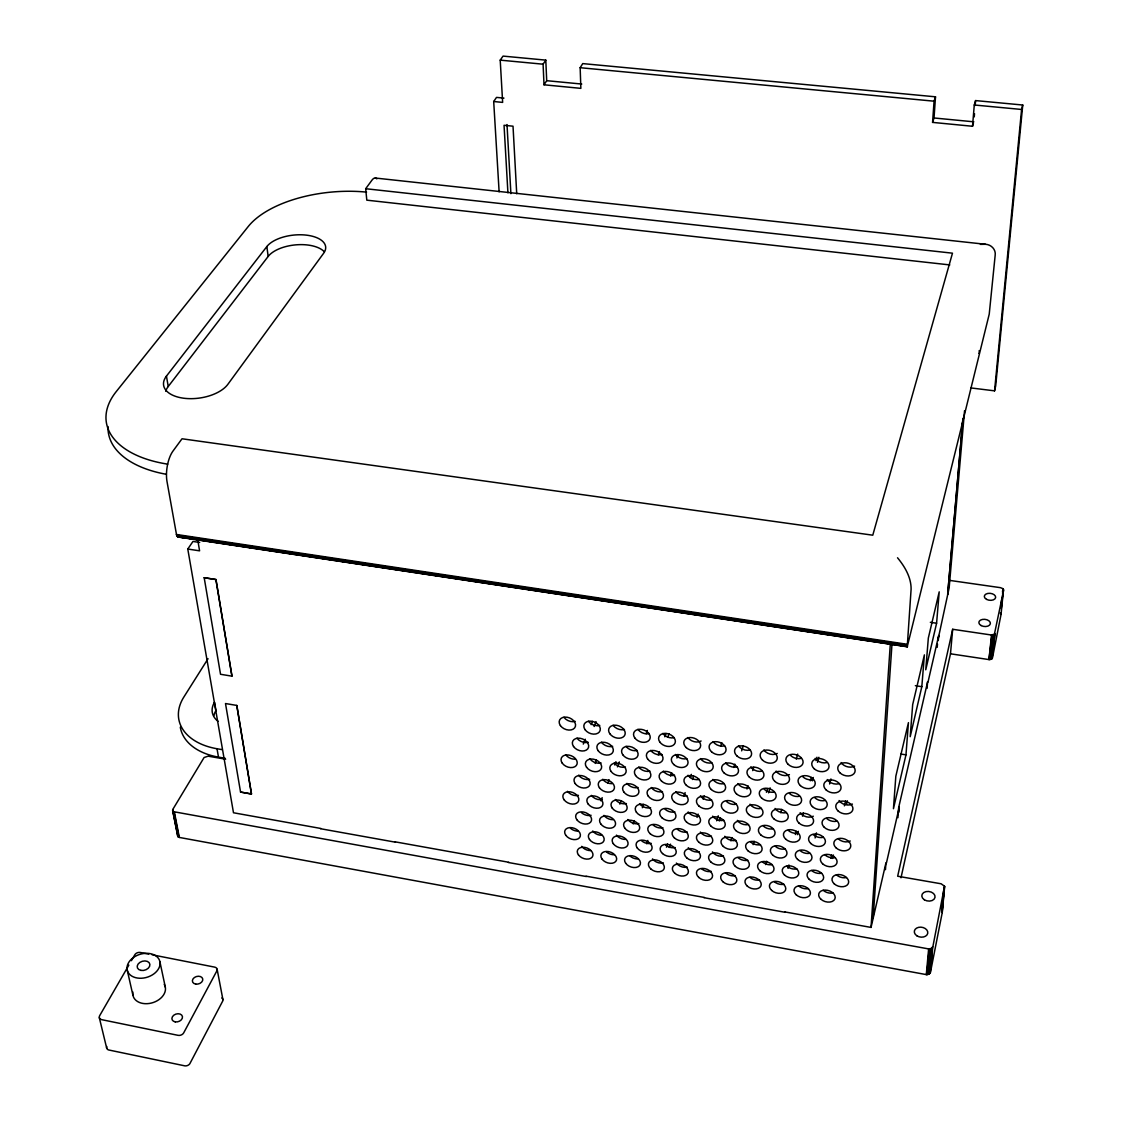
<?xml version="1.0" encoding="UTF-8"?>
<svg xmlns="http://www.w3.org/2000/svg" width="1122" height="1122" viewBox="0 0 1122 1122"><rect width="100%" height="100%" fill="white"/><g stroke="black" fill="none" stroke-linecap="round" stroke-linejoin="round"><path stroke-width="1.5" d="M375.323 178.033L985.551 244.287C991.147 244.526 996.084 249.519 995.172 255.255L989.225 314.174L907.235 646.777L911.106 589.092C911.204 577.339 904.767 566.596 897.53 557.774M784.979 911.948L871.037 927.417L890.335 643.593M873.112 918.385L892.004 643.916M973.405 123.294L972.522 126.267L932.578 122.396L934.065 101.19L935.51 96.815L582.739 63.603L580.158 67.699L580.859 88.358L544.016 84.795L543.09 64.192L545.797 60.125L503.049 56.1L500.216 60.139L502.642 102.397L493.694 101.513L499.122 191.834M932.578 122.396L934.023 117.978L935.51 96.815M885.454 869.676L885.945 862.888L871.037 927.417M897.909 817.7L898.666 807.588L927.614 681.783L927.067 688.389M898.89 812.188L899.269 807.125L886.436 862.972M905.973 754.854L908.441 722.638L895.833 776.214L893.449 808.696L905.973 754.854L900.952 754.04M921.821 686.692L924.388 654.869L912.677 704.588L910.194 736.691L921.821 686.692L915.356 685.682M972.522 126.267L974.275 104.991L975.579 100.587L1022.745 105.019L995.691 385.87L994.555 390.849L970.684 387.903M974.247 116.912L974.513 113.645M975.186 105.482L975.579 100.587M936.59 623.243L939.212 591.841L928.329 638.095L925.748 669.806L936.59 623.243L930.334 622.317M937.207 647.338L937.487 644.07M937.754 640.788L949.142 587.956L964.555 410.68M938.301 640.41L938.707 635.501L928.062 681.853M900.994 877.783L950.488 653.803L952.676 629.274L991.035 634.954L994.387 634.295L1003.615 590.312L1002.886 588.657L1000.515 587.676L950.222 580.481M944.64 886.632L942.242 912.579L930.404 972.592L928.862 974.162L926.295 974.597L928.637 948.917L931.232 948.483L932.901 946.519L944.542 886.24L941.134 883.785L897.67 876.226L952.676 629.274M926.842 974.625L929.198 948.932M927.389 974.583L929.745 948.903M927.908 974.499L930.264 948.805M928.399 974.359L930.769 948.665M928.862 974.162L931.232 948.483M929.282 973.924L931.667 948.244M929.661 973.644L932.031 947.964M929.97 973.321L932.354 947.641M930.222 972.97L932.789 946.912M941.877 909.325L942.368 904.22M943.013 897.418L943.658 890.602M942.592 904.598L942.242 912.579M943.083 899.479L943.897 890.966M942.115 911.793L944.542 886.24M994.555 390.849L1021.595 109.465L1022.745 105.019M950.488 653.803L988.973 659.582L991.511 635.01M988.973 659.582L991.988 635.01M989.45 659.596L992.451 634.982M989.913 659.568L992.9 634.926M990.347 659.498L993.321 634.814M990.768 659.399L993.713 634.673M991.161 659.259L994.078 634.505M991.511 659.077L994.387 634.295M991.82 658.88L994.849 633.804M992.072 658.642L995.004 633.537M1001.413 602.57L1001.778 599.092M1002.507 592.135L1002.886 588.657M1001.301 606.301L1002.044 599.344M1002.591 594.127L1003.138 588.91M1001.329 608.306L1003.349 589.176M992.423 658.109L1001.062 614.379L1003.503 589.457M928.637 948.917L173.054 811.585L172.928 809.214L204.092 757.518L208.117 756.172L225.662 759.201M830.841 858.33L831.711 854.95M844.375 805.862L845.679 800.785M832.58 858.442L833.45 855.048M846.521 804.208L847.405 800.828M815.091 837.938L816.451 832.889M829.593 783.983L830.939 778.934M788.009 868.33L788.948 864.964M797.363 834.684L798.303 831.318M802.511 816.171L803.45 812.805M812.342 780.842L813.268 777.476M817.475 762.329L818.878 757.28M795.344 834.544L796.283 831.192M810.35 780.772L811.29 777.42M815.975 760.618L816.914 757.252M765.695 864.599L766.663 861.247M780.73 812.693L781.697 809.341M796.241 759.117L797.7 754.096M753.128 844.628L754.124 841.29M768.598 792.833L770.099 787.826M766.438 792.286L767.448 788.934M730.899 840.855L731.937 837.517M746.986 789.004L748.037 785.666M752.708 770.604L753.746 767.266M177.641 834.572L177.739 836.297L179.338 837.433L926.295 974.597M719.272 820.967L720.338 817.629M741.67 750.856L743.269 745.85M716.663 820.785L718.262 815.792M733.774 767.448L734.84 764.124M697.043 817.419L698.136 814.095M703.087 799.144L704.195 795.821M720.703 745.99L721.811 742.666M669.371 847.475L670.507 844.151M692.498 779.51L693.62 776.2M666.454 847.194L667.59 843.884M683.985 795.891L685.121 792.581M690.212 777.686L691.348 774.376M646.679 843.73L647.843 840.434M670.507 776.115L671.671 772.82M676.903 757.967L678.053 754.671M633.229 823.899L634.421 820.603M658.263 754.868L659.456 751.572M664.813 736.789L666.005 733.493M642.345 807.728L643.537 804.432M667.899 736.944L669.091 733.648M619.877 804.137L621.111 800.856M646.16 733.704L647.38 730.436M617.451 766.859L619.33 761.95M600.929 800.87L602.177 797.616M607.801 782.918L609.064 779.65M614.688 764.966L615.95 761.698M595.221 763.423L596.511 760.169M594.085 726.509L596.048 721.642M583.272 744.096L585.249 739.23M591.14 724.644L592.458 721.404M128.834 965.13L99.662 1015.691A4.362 3.128 -18.7 0 0 101.667 1019.66L178.033 1035.326A4.376 3.226 -17.3 0 0 183.685 1032.885L216.841 970.923A4.208 3.043 -15.1 0 0 214.653 967.122L152.129 954.794M131.4 960.67L134.836 954.724A4.222 2.973 -16.6 0 1 140.306 952.466L148.749 954.121M208.047 658.712L183.826 697.085A64.038 41.219 -10.4 0 0 217.023 748.753L218.481 757.126L225.256 758.304M544.016 84.795L546.709 80.686L545.797 60.125M320.99 828.499L233.488 812.763L187.781 549.037L192.97 541.449L199.688 542.459M493.694 101.513L496.513 97.39L503.946 98.119M949.801 264.918L366.81 200.165L365.674 188.72L371.999 180.109A18.387 6.213 -84.7 0 1 376.866 178.861M165.719 391.241A33.646 17.896 -8.1 0 1 168.23 386.501L268.158 256.447A30.575 15.091 -5.9 0 1 295.871 244.848A30.575 15.091 -5.9 0 1 324.188 251.623M166.449 376.108L266.854 246.545A30.673 15.021 -5.9 0 1 306.362 235.129A30.673 15.021 -5.9 0 1 323.669 253.207L227.892 384.285A33.758 17.826 -8 0 1 183.615 398.212A33.758 17.826 -8 0 1 166.449 376.108L168.23 386.501M365.674 188.72L952.48 253.179L872.776 535.194L182.016 438.772L172.97 451.086A21.921 9.06 -81.7 0 0 167.01 481.548L176.617 535.222L178.089 536.989L191.638 538.658M980.39 244.372L985.551 244.287M500.216 60.139L543.09 64.192M580.158 67.699L934.065 101.19M974.275 104.991L1021.595 109.465M546.709 80.686L581.757 84.052M934.023 117.978L973.84 121.821M176.378 534.465L907.039 644.266M176.617 535.222L906.997 645.038M176.925 535.867L906.997 645.683M197.318 539.093L200.782 539.612M204.246 540.131L207.71 540.65M219.828 542.487L223.306 543.006M226.77 543.525L230.234 544.044M242.352 545.867L245.816 546.386M249.294 546.905L252.759 547.438M264.876 549.261L268.34 549.78M278.747 551.337L282.211 551.87M287.4 552.641L290.864 553.16M301.257 554.731L304.735 555.25M323.781 558.125L327.245 558.644M346.305 561.505L349.769 562.024M368.829 564.899L372.294 565.418M375.758 565.937L379.222 566.456M391.354 568.279L394.818 568.812M398.282 569.331L401.746 569.85M420.806 572.711L424.27 573.23M443.33 576.105L446.794 576.624M450.259 577.143L453.723 577.662M472.783 580.537L476.247 581.056M495.307 583.917L498.771 584.45M547.284 591.743L550.748 592.262M569.808 595.137L573.272 595.656M592.332 598.517L595.796 599.036M614.856 601.911L618.32 602.43M621.784 602.949L625.249 603.468M637.38 605.291L640.844 605.81M659.904 608.685L663.368 609.204M718.809 617.549L722.273 618.068M741.333 620.929L744.798 621.462M763.844 624.323L767.322 624.842M786.368 627.717L789.832 628.236M793.31 628.755L796.774 629.274M808.892 631.097L812.356 631.616M815.82 632.135L819.284 632.668M890.321 643.355L893.785 643.874M177.276 536.372L907.025 646.188M195.102 539.177L214.162 542.052M217.626 542.571L236.7 545.432M240.164 545.965L259.224 548.826M262.702 549.345L311.229 556.652M314.693 557.171L333.767 560.046M337.231 560.565L363.233 564.478M366.698 564.997L385.758 567.872M389.236 568.391L408.296 571.266M411.76 571.785L415.224 572.304M418.702 572.823L437.762 575.698M441.227 576.217L460.3 579.078M463.765 579.611L482.825 582.472M486.303 582.991L519.234 587.956M522.698 588.475L541.758 591.35M545.236 591.869L557.368 593.692M560.832 594.211L564.296 594.73M567.76 595.263L586.834 598.124M590.298 598.643L609.358 601.518M612.822 602.037L631.896 604.912M635.361 605.431L713.368 617.17M716.832 617.689L735.892 620.564M739.356 621.083L758.43 623.944M761.894 624.477L780.968 627.338M784.432 627.857L803.492 630.732M806.956 631.251L832.959 635.164M836.423 635.683L855.497 638.558M858.961 639.077L884.963 642.99M888.428 643.509L907.488 646.384M177.655 536.751L907.361 646.651M178.538 537.087L907.235 646.777M187.781 549.037L199.59 550.832L197.542 538.756M204.106 577.704L215.901 579.527L231.945 676.159L220.529 674.28L204.19 577.718L215.985 579.541L231.959 676.159M236.798 705.429L225.494 703.536L240.557 792.062L251.454 793.997L236.798 705.429L251.51 793.997L240.557 792.062M217.023 748.753L222.114 749.636M395.21 841.851L508.799 862.271M586.091 876.184L704.434 897.46M320.485 828.709L395.449 842.187M508.308 862.495L586.371 876.534M703.943 897.684L785.302 912.326M1000.305 613.005L1001.062 614.379M99.339 1017.794L106.702 1048.2M127.137 969.688L132.887 995.102M159.913 961.764A16.886 12.005 -16.7 0 1 137.347 978.033A16.886 12.005 -16.7 0 1 133.35 957.571A16.886 12.005 -16.7 0 1 159.913 961.764L165.327 987.178M174.457 812.426L179.338 837.433M174.036 812.272L178.931 837.278M173.658 812.076L178.552 837.082M172.746 809.565L178.23 836.858M172.634 809.93L177.949 836.591M172.592 810.28L177.739 836.297M217.135 969.296L222.927 999.66M266.854 246.545L268.158 256.447M507.915 192.788L504.044 125.285L513.02 126.197L516.723 193.741M507.004 124.556L510.903 193.657M164.247 984.373A16.718 12.033 -17.1 0 1 151.33 1003.068A16.718 12.033 -17.1 0 1 132.873 992.03M106.814 1046.517A4.306 3.142 -19.3 0 0 108.525 1049.94L185.004 1065.886A4.32 3.226 -17.9 0 0 189.8 1063.782L222.801 1000.88A4.165 3.057 -15.6 0 0 221.791 998.005M218.481 757.126A63.856 41.276 -10.4 0 1 180.305 727.21M213.867 715.696A30.042 19.425 -10.4 0 1 215.971 710.549L214.526 702.246A30.126 19.383 -10.3 0 0 218.089 721.348M366.571 192.128A94.865 46.283 -5.3 0 0 248.285 226.462L116.239 391.592A107.235 57.727 -8 0 0 167.725 464.143M166.351 474.283A106.871 57.937 -8 0 1 108.035 426.556M979.155 350.667A6.311 5.287 11.1 0 1 978.903 353.402M575.179 721.39A8.513 6.073 22.9 0 1 563.917 717.253M599.765 725.415A8.527 6.101 22.3 0 1 588.461 721.264M624.463 729.468A8.555 6.129 21.7 0 1 613.131 725.303M649.301 733.536A8.583 6.157 21.1 0 1 637.927 729.356M674.266 737.617A8.611 6.185 20.5 0 1 662.864 733.423M701.11 740.997A8.639 6.213 19.9 0 1 687.912 737.519M724.602 745.85A8.667 6.241 19.2 0 1 713.115 741.642M749.959 750.015A8.71 6.269 18.6 0 1 738.43 745.779M777.251 753.451A8.738 6.297 17.9 0 1 763.886 749.945M801.094 758.374A8.766 6.325 17.3 0 1 790.8 755.667M826.858 762.595A8.808 6.339 16.7 0 1 815.203 758.332M854.613 766.116A8.836 6.367 16 0 1 841.079 762.553M838.793 783.801A8.766 6.269 16.3 0 1 827.209 779.552M813.141 779.552A8.724 6.241 17 0 1 802.889 776.845M789.411 774.615A8.696 6.213 17.6 0 1 776.115 771.094M762.231 771.123A8.653 6.185 18.2 0 1 750.772 766.901M736.986 766.929A8.625 6.171 18.8 0 1 725.555 762.736M711.867 762.778A8.597 6.143 19.5 0 1 700.479 758.584M686.874 758.626A8.569 6.115 20.1 0 1 675.514 754.461M662.022 754.517A8.541 6.087 20.7 0 1 650.704 750.352M637.282 750.422A8.513 6.059 21.3 0 1 626.006 746.27M612.682 746.34A8.485 6.031 21.9 0 1 601.434 742.203M588.208 742.287A8.457 6.003 22.4 0 1 577.003 738.15M574.913 759.173A8.401 5.905 22.6 0 1 565.726 754.769M601.083 762.946A8.415 5.933 22 0 1 589.934 758.823M625.459 767.027A8.443 5.961 21.4 0 1 614.281 762.904M649.961 771.137A8.471 5.989 20.9 0 1 638.741 766.999M674.588 775.26A8.499 6.017 20.3 0 1 663.326 771.109M699.343 779.411A8.527 6.045 19.7 0 1 688.038 775.246M724.223 783.591A8.555 6.073 19.1 0 1 712.891 779.411M749.23 787.77A8.583 6.087 18.5 0 1 737.855 783.591M774.376 791.992A8.611 6.115 17.9 0 1 764.264 789.299M799.649 796.227A8.653 6.143 17.3 0 1 789.495 793.534M825.049 800.491A8.681 6.171 16.7 0 1 814.853 797.784M852.411 804.067A8.724 6.185 16.1 0 1 839.06 800.533M836.83 821.192A8.639 6.087 16.4 0 1 826.69 818.485M813.324 816.213A8.611 6.073 17 0 1 800.154 812.707M786.368 812.637A8.583 6.045 17.6 0 1 775.022 808.457M761.347 808.387A8.541 6.017 18.1 0 1 750.029 804.222M736.439 804.165A8.513 5.989 18.7 0 1 726.467 801.501M711.657 799.958A8.485 5.975 19.3 0 1 700.423 795.821M687.015 795.779A8.457 5.947 19.9 0 1 675.809 791.655M662.485 791.627A8.429 5.919 20.5 0 1 651.321 787.504M638.095 787.49A8.401 5.891 21 0 1 626.974 783.38M611.897 783.647A8.373 5.862 21.6 0 1 602.724 779.271M589.667 779.285A8.345 5.834 22.1 0 1 578.615 775.19M578.433 795.358A8.289 5.75 22.3 0 1 567.48 791.305M602.374 799.453A8.303 5.764 21.7 0 1 591.378 795.386M626.413 803.576A8.331 5.792 21.2 0 1 615.389 799.495M650.592 807.728A8.359 5.82 20.6 0 1 639.526 803.633M674.883 811.893A8.387 5.848 20.1 0 1 665.08 809.257M699.301 816.073A8.415 5.876 19.5 0 1 688.165 811.963M723.844 820.294A8.443 5.905 19 0 1 712.666 816.157M748.514 824.516A8.471 5.919 18.4 0 1 737.308 820.378M773.31 828.765A8.499 5.947 17.8 0 1 763.353 826.101M798.247 833.043A8.541 5.975 17.3 0 1 788.233 830.364M823.296 837.335A8.569 5.989 16.7 0 1 813.24 834.642M850.28 840.995A8.597 6.017 16.1 0 1 838.386 838.947M834.922 857.559A8.527 5.919 16.4 0 1 824.922 854.866M809.972 853.225A8.499 5.905 17 0 1 800.014 850.546M785.162 848.933A8.457 5.876 17.5 0 1 775.232 846.254M760.464 844.642A8.429 5.848 18.1 0 1 750.59 841.977M735.906 840.392A8.401 5.834 18.6 0 1 724.784 836.283M711.46 836.156A8.373 5.806 19.2 0 1 700.38 832.047M687.141 831.935A8.345 5.778 19.7 0 1 677.393 829.298M662.948 827.741A8.317 5.75 20.3 0 1 653.242 825.119M638.881 823.576A8.289 5.736 20.8 0 1 627.899 819.509M613.033 819.677A8.261 5.708 21.3 0 1 603.987 815.371M591.098 815.287A8.247 5.68 21.9 0 1 581.505 812.693M578.139 831.122A8.177 5.596 22 0 1 570.495 828.288M601.743 835.259A8.205 5.624 21.5 0 1 592.767 830.981M625.459 839.41A8.219 5.638 21 0 1 616.469 835.133M651.209 843.351A8.247 5.666 20.4 0 1 641.574 840.729M675.178 847.545A8.275 5.694 19.9 0 1 665.514 844.922M699.272 851.766A8.303 5.722 19.4 0 1 688.277 847.699M723.494 856.002A8.331 5.736 18.9 0 1 712.456 851.921M747.827 860.265A8.359 5.764 18.3 0 1 738.038 857.615M772.287 864.557A8.387 5.792 17.8 0 1 762.455 861.892M796.872 868.863A8.429 5.806 17.2 0 1 786.999 866.198M821.584 873.197A8.457 5.834 16.7 0 1 811.669 870.518M846.423 877.544A8.485 5.848 16.1 0 1 836.465 874.851M833.071 892.944A8.415 5.764 16.4 0 1 823.197 890.265M808.457 888.582A8.387 5.736 17 0 1 798.626 885.917M783.983 884.248A8.359 5.722 17.5 0 1 774.194 881.583M759.622 879.943A8.317 5.694 18 0 1 749.875 877.292M735.387 875.651A8.289 5.68 18.6 0 1 725.682 873M711.264 871.373A8.261 5.652 19.1 0 1 701.601 868.751M687.281 867.138A8.233 5.624 19.6 0 1 676.37 863.084M663.397 862.902A8.205 5.61 20.1 0 1 652.527 858.877M637.759 858.947A8.191 5.582 20.6 0 1 630.101 856.1M614.127 854.754A8.163 5.554 21.1 0 1 606.497 851.921M590.621 850.602A8.135 5.526 21.6 0 1 581.729 846.353M962.914 418.478L947.669 594.337L962.971 418.492M175.242 1021.876A5.414 3.969 -17.1 0 0 182.437 1016.532A5.414 3.969 -17.1 0 0 173.882 1015.13A5.414 3.969 -17.1 0 0 175.242 1021.876M195.705 984.092A5.301 3.843 -15.7 0 0 202.731 978.945A5.301 3.843 -15.7 0 0 194.302 977.585A5.301 3.843 -15.7 0 0 195.705 984.092M140.909 970.39A6.494 4.614 -16.7 0 0 149.885 964.387A6.494 4.614 -16.7 0 0 139.857 962.41A6.494 4.614 -16.7 0 0 140.909 970.39M924.332 899.774A6.662 4.797 8.2 0 0 935.005 897.404A6.662 4.797 8.2 0 0 925.987 891.611A6.662 4.797 8.2 0 0 924.332 899.774M916.87 935.79A6.774 4.965 8.5 0 0 927.726 933.35A6.774 4.965 8.5 0 0 918.581 927.347A6.774 4.965 8.5 0 0 916.87 935.79M986.575 599.386A5.694 3.492 6.2 0 0 995.621 597.619A5.694 3.492 6.2 0 0 987.781 593.44A5.694 3.492 6.2 0 0 986.575 599.386M981.147 625.557A5.778 3.59 6.3 0 0 990.347 623.748A5.778 3.59 6.3 0 0 982.381 619.442A5.778 3.59 6.3 0 0 981.147 625.557M560.397 725.583A8.541 6.073 22.9 0 0 574.618 727.94A8.541 6.073 22.9 0 0 567.087 717.224A8.541 6.073 22.9 0 0 560.397 725.583M573.552 746.537A8.499 6.003 22.4 0 0 587.718 748.921A8.499 6.003 22.4 0 0 580.256 738.304A8.499 6.003 22.4 0 0 573.552 746.537M585.039 729.637A8.569 6.101 22.3 0 0 599.33 732.007A8.569 6.101 22.3 0 0 591.855 721.264A8.569 6.101 22.3 0 0 585.039 729.637M598.082 750.618A8.527 6.031 21.9 0 0 612.332 753.016A8.527 6.031 21.9 0 0 604.926 742.385A8.527 6.031 21.9 0 0 598.082 750.618M609.807 733.704A8.597 6.129 21.7 0 0 624.183 736.088A8.597 6.129 21.7 0 0 616.749 725.331A8.597 6.129 21.7 0 0 609.807 733.704M622.752 754.727A8.555 6.059 21.3 0 0 637.072 757.126A8.555 6.059 21.3 0 0 629.708 746.481A8.555 6.059 21.3 0 0 622.752 754.727M634.701 737.799A8.625 6.157 21.1 0 0 649.161 740.197A8.625 6.157 21.1 0 0 641.77 729.426A8.625 6.157 21.1 0 0 634.701 737.799M647.548 758.851A8.583 6.087 20.7 0 0 661.938 761.263A8.583 6.087 20.7 0 0 654.631 750.604A8.583 6.087 20.7 0 0 647.548 758.851M673.803 764.531A8.611 6.115 20.1 0 0 687.772 764.04A8.611 6.115 20.1 0 0 677.52 754.601A8.611 6.115 20.1 0 0 673.803 764.531M659.736 741.923A8.653 6.185 20.5 0 0 674.266 744.335A8.653 6.185 20.5 0 0 666.931 733.536A8.653 6.185 20.5 0 0 659.736 741.923M698.852 768.696A8.639 6.143 19.5 0 0 712.919 768.219A8.639 6.143 19.5 0 0 702.681 758.767A8.639 6.143 19.5 0 0 698.852 768.696M686.243 747.603A8.681 6.213 19.9 0 0 700.352 747.07A8.681 6.213 19.9 0 0 690.044 737.519A8.681 6.213 19.9 0 0 686.243 747.603M711.53 751.768A8.71 6.241 19.3 0 0 725.752 751.249A8.71 6.241 19.3 0 0 715.443 741.684A8.71 6.241 19.3 0 0 711.53 751.768M724.041 772.89A8.667 6.171 18.9 0 0 738.206 772.427A8.667 6.171 18.9 0 0 727.982 762.946A8.667 6.171 18.9 0 0 724.041 772.89M749.356 777.111A8.696 6.199 18.3 0 0 763.619 776.648A8.696 6.199 18.3 0 0 753.423 767.153A8.696 6.199 18.3 0 0 749.356 777.111M736.958 755.947A8.738 6.269 18.6 0 0 751.277 755.443A8.738 6.269 18.6 0 0 740.997 745.85A8.738 6.269 18.6 0 0 736.958 755.947M774.797 781.347A8.738 6.227 17.6 0 0 789.173 780.898A8.738 6.227 17.6 0 0 778.991 771.389A8.738 6.227 17.6 0 0 774.797 781.347M762.525 760.155A8.78 6.297 18 0 0 776.943 759.65A8.78 6.297 18 0 0 766.677 750.043A8.78 6.297 18 0 0 762.525 760.155M788.219 764.377A8.808 6.325 17.3 0 0 802.735 763.886A8.808 6.325 17.3 0 0 792.497 754.264A8.808 6.325 17.3 0 0 788.219 764.377M800.379 785.596A8.766 6.241 17 0 0 814.853 785.176A8.766 6.241 17 0 0 804.698 775.639A8.766 6.241 17 0 0 800.379 785.596M814.053 768.626A8.85 6.353 16.7 0 0 828.681 768.149A8.85 6.353 16.7 0 0 818.457 758.514A8.85 6.353 16.7 0 0 814.053 768.626M826.101 789.888A8.808 6.269 16.4 0 0 840.673 789.467A8.808 6.269 16.4 0 0 830.532 779.916A8.808 6.269 16.4 0 0 826.101 789.888M840.027 772.904A8.878 6.381 16.1 0 0 854.754 772.441A8.878 6.381 16.1 0 0 844.557 762.778A8.878 6.381 16.1 0 0 840.027 772.904M838.022 810.897A8.766 6.199 16.1 0 0 852.538 810.533A8.766 6.199 16.1 0 0 842.482 801.08A8.766 6.199 16.1 0 0 838.022 810.897M824.305 827.335A8.681 6.101 16.4 0 0 838.681 826.998A8.681 6.101 16.4 0 0 828.681 817.658A8.681 6.101 16.4 0 0 824.305 827.335M812.412 806.578A8.724 6.171 16.7 0 0 826.83 806.199A8.724 6.171 16.7 0 0 816.76 796.774A8.724 6.171 16.7 0 0 812.412 806.578M798.948 823.015A8.653 6.073 17 0 0 813.226 822.678A8.653 6.073 17 0 0 803.198 813.338A8.653 6.073 17 0 0 798.948 823.015M786.943 802.3A8.696 6.143 17.3 0 0 801.262 801.907A8.696 6.143 17.3 0 0 791.164 792.483A8.696 6.143 17.3 0 0 786.943 802.3M773.731 818.709A8.611 6.045 17.6 0 0 787.896 818.359A8.611 6.045 17.6 0 0 777.855 809.046A8.611 6.045 17.6 0 0 773.731 818.709M761.614 798.023A8.653 6.129 17.9 0 0 775.821 797.63A8.653 6.129 17.9 0 0 765.709 788.219A8.653 6.129 17.9 0 0 761.614 798.023M748.626 814.432A8.583 6.031 18.2 0 0 762.694 814.081A8.583 6.031 18.2 0 0 752.638 804.783A8.583 6.031 18.2 0 0 748.626 814.432M736.411 793.773A8.625 6.101 18.5 0 0 750.52 793.366A8.625 6.101 18.5 0 0 740.38 783.983A8.625 6.101 18.5 0 0 736.411 793.773M723.662 810.182A8.555 6.003 18.8 0 0 737.631 809.818A8.555 6.003 18.8 0 0 727.561 800.533A8.555 6.003 18.8 0 0 723.662 810.182M711.334 789.551A8.597 6.073 19.1 0 0 725.345 789.131A8.597 6.073 19.1 0 0 715.191 779.762A8.597 6.073 19.1 0 0 711.334 789.551M698.838 805.947A8.527 5.975 19.3 0 0 712.708 805.568A8.527 5.975 19.3 0 0 702.61 796.311A8.527 5.975 19.3 0 0 698.838 805.947M686.384 785.358A8.569 6.045 19.7 0 0 700.31 784.923A8.569 6.045 19.7 0 0 690.128 775.568A8.569 6.045 19.7 0 0 686.384 785.358M674.126 801.739A8.499 5.947 19.9 0 0 687.898 801.346A8.499 5.947 19.9 0 0 677.786 792.104A8.499 5.947 19.9 0 0 674.126 801.739M661.573 781.164A8.541 6.017 20.3 0 0 675.402 780.73A8.541 6.017 20.3 0 0 665.206 771.403A8.541 6.017 20.3 0 0 661.573 781.164M648.221 796.059A8.471 5.919 20.5 0 0 662.415 798.485A8.471 5.919 20.5 0 0 655.206 788.079A8.471 5.919 20.5 0 0 648.221 796.059M635.557 775.498A8.513 5.989 20.9 0 0 649.82 777.925A8.513 5.989 20.9 0 0 642.527 767.406A8.513 5.989 20.9 0 0 635.557 775.498M623.762 791.894A8.443 5.891 21 0 0 637.885 794.32A8.443 5.891 21 0 0 630.634 783.913A8.443 5.891 21 0 0 623.762 791.894M610.999 771.375A8.485 5.961 21.4 0 0 625.178 773.773A8.485 5.961 21.4 0 0 617.843 763.269A8.485 5.961 21.4 0 0 610.999 771.375M599.428 787.742A8.415 5.862 21.6 0 0 613.482 790.154A8.415 5.862 21.6 0 0 606.175 779.776A8.415 5.862 21.6 0 0 599.428 787.742M586.554 767.252A8.457 5.933 22 0 0 600.677 769.65A8.457 5.933 22 0 0 593.286 759.159A8.457 5.933 22 0 0 586.554 767.252M575.221 783.619A8.387 5.834 22.1 0 0 589.204 786.017A8.387 5.834 22.1 0 0 581.841 775.653A8.387 5.834 22.1 0 0 575.221 783.619M562.248 763.156A8.429 5.905 22.6 0 0 576.287 765.541A8.429 5.905 22.6 0 0 568.868 755.064A8.429 5.905 22.6 0 0 562.248 763.156M836.072 847.839A8.639 6.017 16.2 0 0 850.392 847.573A8.639 6.017 16.2 0 0 840.462 838.316A8.639 6.017 16.2 0 0 836.072 847.839M822.566 863.744A8.569 5.933 16.5 0 0 836.732 863.519A8.569 5.933 16.5 0 0 826.858 854.361A8.569 5.933 16.5 0 0 822.566 863.744M810.827 843.492A8.611 6.003 16.7 0 0 825.049 843.211A8.611 6.003 16.7 0 0 815.091 833.969A8.611 6.003 16.7 0 0 810.827 843.492M797.56 859.396A8.527 5.905 17 0 0 811.627 859.157A8.527 5.905 17 0 0 801.739 850.013A8.527 5.905 17 0 0 797.56 859.396M785.709 839.158A8.569 5.975 17.3 0 0 799.832 838.877A8.569 5.975 17.3 0 0 789.86 829.649A8.569 5.975 17.3 0 0 785.709 839.158M772.679 855.062A8.499 5.876 17.6 0 0 786.648 854.81A8.499 5.876 17.6 0 0 776.747 845.679A8.499 5.876 17.6 0 0 772.679 855.062M760.73 834.852A8.541 5.947 17.9 0 0 774.741 834.558A8.541 5.947 17.9 0 0 764.755 825.343A8.541 5.947 17.9 0 0 760.73 834.852M747.925 850.742A8.471 5.862 18.1 0 0 761.81 850.49A8.471 5.862 18.1 0 0 751.88 841.374A8.471 5.862 18.1 0 0 747.925 850.742M735.864 830.575A8.513 5.933 18.4 0 0 749.791 830.266A8.513 5.933 18.4 0 0 739.791 821.066A8.513 5.933 18.4 0 0 735.864 830.575M723.311 846.451A8.443 5.834 18.7 0 0 737.084 846.184A8.443 5.834 18.7 0 0 727.14 837.096A8.443 5.834 18.7 0 0 723.311 846.451M711.138 826.311A8.485 5.905 19 0 0 724.966 825.988A8.485 5.905 19 0 0 714.938 816.816A8.485 5.905 19 0 0 711.138 826.311M698.81 842.187A8.415 5.806 19.2 0 0 712.484 841.907A8.415 5.806 19.2 0 0 702.526 832.833A8.415 5.806 19.2 0 0 698.81 842.187M686.538 822.075A8.457 5.876 19.6 0 0 700.268 821.739A8.457 5.876 19.6 0 0 690.226 812.58A8.457 5.876 19.6 0 0 686.538 822.075M674.434 837.938A8.387 5.792 19.8 0 0 688.024 837.657A8.387 5.792 19.8 0 0 678.039 828.597A8.387 5.792 19.8 0 0 674.434 837.938M662.05 817.854A8.429 5.848 20.1 0 0 675.682 817.517A8.429 5.848 20.1 0 0 665.641 808.373A8.429 5.848 20.1 0 0 662.05 817.854M650.185 833.716A8.359 5.764 20.3 0 0 663.677 833.422A8.359 5.764 20.3 0 0 653.677 824.375A8.359 5.764 20.3 0 0 650.185 833.716M636.384 812.188A8.401 5.82 20.7 0 0 650.451 814.628A8.401 5.82 20.7 0 0 643.271 804.348A8.401 5.82 20.7 0 0 636.384 812.188M624.744 828.064A8.331 5.736 20.8 0 0 638.684 830.504A8.331 5.736 20.8 0 0 631.518 820.336A8.331 5.736 20.8 0 0 624.744 828.064M612.163 808.008A8.373 5.806 21.2 0 0 626.146 810.449A8.373 5.806 21.2 0 0 618.923 800.168A8.373 5.806 21.2 0 0 612.163 808.008M600.733 823.885A8.303 5.708 21.4 0 0 614.604 826.311A8.303 5.708 21.4 0 0 607.395 816.171A8.303 5.708 21.4 0 0 600.733 823.885M588.04 803.857A8.345 5.778 21.7 0 0 601.967 806.283A8.345 5.778 21.7 0 0 594.688 796.017A8.345 5.778 21.7 0 0 588.04 803.857M576.848 819.719A8.275 5.68 21.9 0 0 590.635 822.146A8.275 5.68 21.9 0 0 583.384 812.005A8.275 5.68 21.9 0 0 576.848 819.719M564.057 799.734A8.317 5.75 22.3 0 0 577.914 802.132A8.317 5.75 22.3 0 0 570.593 791.894A8.317 5.75 22.3 0 0 564.057 799.734M834.179 883.785A8.527 5.862 16.2 0 0 848.302 883.603A8.527 5.862 16.2 0 0 838.499 874.529A8.527 5.862 16.2 0 0 834.179 883.785M820.869 899.185A8.457 5.764 16.5 0 0 834.838 899.045A8.457 5.764 16.5 0 0 825.105 890.069A8.457 5.764 16.5 0 0 820.869 899.185M809.285 879.396A8.499 5.834 16.7 0 0 823.296 879.199A8.499 5.834 16.7 0 0 813.492 870.153A8.499 5.834 16.7 0 0 809.285 879.396M796.213 894.795A8.429 5.75 17 0 0 810.084 894.641A8.429 5.75 17 0 0 800.323 885.693A8.429 5.75 17 0 0 796.213 894.795M784.502 875.034A8.457 5.806 17.3 0 0 798.429 874.837A8.457 5.806 17.3 0 0 788.598 865.791A8.457 5.806 17.3 0 0 784.502 875.034M771.67 890.433A8.387 5.722 17.5 0 0 785.442 890.265A8.387 5.722 17.5 0 0 775.667 881.331A8.387 5.722 17.5 0 0 771.67 890.433M759.86 870.7A8.429 5.792 17.8 0 0 773.689 870.49A8.429 5.792 17.8 0 0 763.844 861.458A8.429 5.792 17.8 0 0 759.86 870.7M747.252 886.085A8.359 5.694 18.1 0 0 760.926 885.917A8.359 5.694 18.1 0 0 751.137 876.997A8.359 5.694 18.1 0 0 747.252 886.085M735.345 866.38A8.401 5.764 18.4 0 0 749.075 866.156A8.401 5.764 18.4 0 0 739.202 857.152A8.401 5.764 18.4 0 0 735.345 866.38M722.961 881.766A8.331 5.68 18.6 0 0 736.551 881.583A8.331 5.68 18.6 0 0 726.733 872.678A8.331 5.68 18.6 0 0 722.961 881.766M710.941 862.089A8.373 5.736 18.9 0 0 724.588 861.85A8.373 5.736 18.9 0 0 714.7 852.86A8.373 5.736 18.9 0 0 710.941 862.089M698.782 877.46A8.303 5.652 19.1 0 0 712.288 877.278A8.303 5.652 19.1 0 0 702.456 868.386A8.303 5.652 19.1 0 0 698.782 877.46M686.678 857.811A8.345 5.722 19.4 0 0 700.212 857.573A8.345 5.722 19.4 0 0 690.311 848.597A8.345 5.722 19.4 0 0 686.678 857.811M674.729 873.182A8.275 5.624 19.6 0 0 688.137 872.986A8.275 5.624 19.6 0 0 678.291 864.108A8.275 5.624 19.6 0 0 674.729 873.182M662.527 853.562A8.317 5.694 20 0 0 675.977 853.309A8.317 5.694 20 0 0 666.061 844.347A8.317 5.694 20 0 0 662.527 853.562M650.802 868.933A8.247 5.61 20.1 0 0 664.112 868.723A8.247 5.61 20.1 0 0 654.252 859.859A8.247 5.61 20.1 0 0 650.802 868.933M637.198 847.881A8.289 5.666 20.5 0 0 651.083 850.35A8.289 5.666 20.5 0 0 643.986 840.294A8.289 5.666 20.5 0 0 637.198 847.881M625.697 863.267A8.219 5.582 20.6 0 0 639.456 865.735A8.219 5.582 20.6 0 0 632.387 855.791A8.219 5.582 20.6 0 0 625.697 863.267M613.285 843.674A8.261 5.652 21 0 0 627.1 846.128A8.261 5.652 21 0 0 619.961 836.086A8.261 5.652 21 0 0 613.285 843.674M602.009 859.059A8.191 5.554 21.1 0 0 615.683 861.514A8.191 5.554 21.1 0 0 608.587 851.584A8.191 5.554 21.1 0 0 602.009 859.059M589.499 839.494A8.233 5.624 21.5 0 0 603.229 841.935A8.233 5.624 21.5 0 0 596.048 831.907A8.233 5.624 21.5 0 0 589.499 839.494M578.433 854.866A8.177 5.526 21.6 0 0 592.037 857.306A8.177 5.526 21.6 0 0 584.899 847.405A8.177 5.526 21.6 0 0 578.433 854.866M565.825 835.329A8.205 5.596 22 0 0 579.485 837.755A8.205 5.596 22 0 0 572.262 827.741A8.205 5.596 22 0 0 565.825 835.329"/></g></svg>
